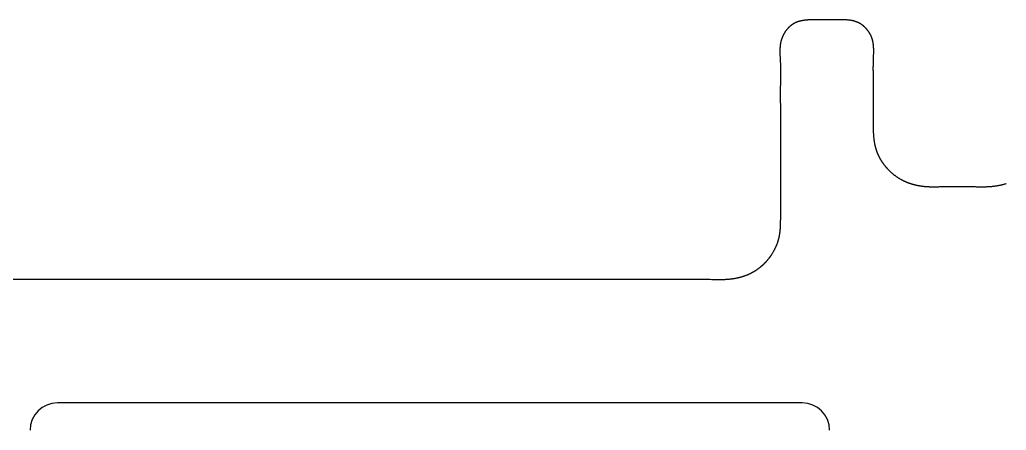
# Model space of a CAD drawing. Header units: millimetres. Extents: x -9 to 276, y -90 to 14.
# Drawn here: x 68.71 to 86.73, y 6.5 to 13.99 of the extents above; entities that cross this region are included whole.
import ezdxf

# ---------------------------------------------------------------- set-up
doc = ezdxf.new("R2010")
doc.units = ezdxf.units.MM
doc.layers.add('BLACK', color=7, linetype='CONTINUOUS')

msp = doc.modelspace()

# ---------------------------------------------------------------- linework, layer by layer
at = {"layer": 'BLACK', "linetype": 'Continuous'}
for p, q in [((82.775514, 13.873016), (82.771001, 13.868984)), ((82.780055, 13.876965), (82.775514, 13.873016)), ((82.784622, 13.880832), (82.780055, 13.876965)), ((82.789214, 13.884617), (82.784622, 13.880832)), ((82.793831, 13.888318), (82.789214, 13.884617)), ((82.798471, 13.891937), (82.793831, 13.888318)), ((82.803133, 13.895472), (82.798471, 13.891937)), ((82.807816, 13.898923), (82.803133, 13.895472)), ((82.81252, 13.90229), (82.807816, 13.898923)), ((82.817242, 13.905574), (82.81252, 13.90229)), ((82.821983, 13.908773), (82.817242, 13.905574)), ((82.826741, 13.911888), (82.821983, 13.908773)), ((82.831516, 13.91492), (82.826741, 13.911888)), ((82.836307, 13.917867), (82.831516, 13.91492)), ((82.841112, 13.92073), (82.836307, 13.917867)), ((82.845932, 13.923509), (82.841112, 13.92073)), ((82.849854, 13.925703), (82.845932, 13.923509)), ((82.852321, 13.927053), (82.849854, 13.925703)), ((82.854796, 13.928384), (82.852321, 13.927053)), ((82.857298, 13.929707), (82.854796, 13.928384)), ((82.859808, 13.931012), (82.857298, 13.929707)), ((82.862345, 13.932308), (82.859808, 13.931012)), ((82.864892, 13.933585), (82.862345, 13.932308)), ((82.867466, 13.934855), (82.864892, 13.933585)), ((82.870048, 13.936105), (82.867466, 13.934855)), ((82.87266, 13.937348), (82.870048, 13.936105)), ((82.875281, 13.938572), (82.87266, 13.937348)), ((82.877931, 13.939788), (82.875281, 13.938572)), ((82.88059, 13.940986), (82.877931, 13.939788)), ((82.88328, 13.942175), (82.88059, 13.940986)), ((82.885978, 13.943346), (82.88328, 13.942175)), ((82.888709, 13.944509), (82.885978, 13.943346)), ((82.891448, 13.945654), (82.888709, 13.944509)), ((82.89422, 13.94679), (82.891448, 13.945654)), ((82.897, 13.947908), (82.89422, 13.94679)), ((82.899816, 13.949018), (82.897, 13.947908)), ((82.902639, 13.95011), (82.899816, 13.949018)), ((82.905498, 13.951194), (82.902639, 13.95011)), ((82.908366, 13.952259), (82.905498, 13.951194)), ((82.911271, 13.953317), (82.908366, 13.952259)), ((82.914184, 13.954356), (82.911271, 13.953317)), ((82.917135, 13.955387), (82.914184, 13.954356)), ((82.920095, 13.956399), (82.917135, 13.955387)), ((82.923094, 13.957404), (82.920095, 13.956399)), ((82.926102, 13.958391), (82.923094, 13.957404)), ((82.929152, 13.959369), (82.926102, 13.958391)), ((82.93221, 13.960329), (82.929152, 13.959369)), ((82.93531, 13.961281), (82.93221, 13.960329)), ((82.93842, 13.962214), (82.93531, 13.961281)), ((82.941574, 13.96314), (82.93842, 13.962214)), ((82.944736, 13.964047), (82.941574, 13.96314)), ((82.947945, 13.964946), (82.944736, 13.964047)), ((82.951162, 13.965827), (82.947945, 13.964946)), ((82.954429, 13.9667), (82.951162, 13.965827)), ((82.957703, 13.967553), (82.954429, 13.9667)), ((82.961029, 13.9684), (82.957703, 13.967553)), ((82.964362, 13.969227), (82.961029, 13.9684)), ((82.96775, 13.970047), (82.964362, 13.969227)), ((82.971145, 13.970847), (82.96775, 13.970047)), ((82.974596, 13.97164), (82.971145, 13.970847)), ((82.978056, 13.972414), (82.974596, 13.97164)), ((82.981574, 13.97318), (82.978056, 13.972414)), ((82.9851, 13.973927), (82.981574, 13.97318)), ((82.988689, 13.974666), (82.9851, 13.973927)), ((82.992285, 13.975387), (82.988689, 13.974666)), ((82.995946, 13.976099), (82.992285, 13.975387)), ((82.999615, 13.976792), (82.995946, 13.976099)), ((83.003354, 13.977477), (82.999615, 13.976792)), ((83.0071, 13.978143), (83.003354, 13.977477)), ((83.01092, 13.978802), (83.0071, 13.978143)), ((83.014747, 13.97944), (83.01092, 13.978802)), ((83.018652, 13.980071), (83.014747, 13.97944)), ((83.022564, 13.980683), (83.018652, 13.980071)), ((83.026559, 13.981287), (83.022564, 13.980683)), ((83.030562, 13.981871), (83.026559, 13.981287)), ((83.034654, 13.982447), (83.030562, 13.981871)), ((83.038753, 13.983004), (83.034654, 13.982447)), ((83.042947, 13.983553), (83.038753, 13.983004)), ((83.047148, 13.984082), (83.042947, 13.983553)), ((83.051453, 13.984603), (83.047148, 13.984082)), ((83.055765, 13.985104), (83.051453, 13.984603)), ((83.060188, 13.985598), (83.055765, 13.985104)), ((83.064618, 13.986072), (83.060188, 13.985598)), ((83.069171, 13.986538), (83.064618, 13.986072)), ((83.07373, 13.986983), (83.069171, 13.986538)), ((83.078423, 13.987422), (83.07373, 13.986983)), ((83.083123, 13.98784), (83.078423, 13.987422)), ((83.087972, 13.98825), (83.083123, 13.98784)), ((83.092827, 13.98864), (83.087972, 13.98825)), ((83.09785, 13.989022), (83.092827, 13.98864)), ((83.102878, 13.989384), (83.09785, 13.989022)), ((83.108097, 13.989739), (83.102878, 13.989384)), ((83.11332, 13.990073), (83.108097, 13.989739)), ((83.118764, 13.9904), (83.11332, 13.990073)), ((83.124211, 13.990707), (83.118764, 13.9904)), ((83.129918, 13.991006), (83.124211, 13.990707)), ((83.135628, 13.991285), (83.129918, 13.991006)), ((83.14165, 13.991557), (83.135628, 13.991285)), ((83.147675, 13.991808), (83.14165, 13.991557)), ((83.15409, 13.992054), (83.147675, 13.991808)), ((83.160507, 13.992278), (83.15409, 13.992054)), ((83.167438, 13.992498), (83.160507, 13.992278)), ((83.17437, 13.992696), (83.167438, 13.992498)), ((83.182036, 13.992892), (83.17437, 13.992696)), ((83.1897, 13.993065), (83.182036, 13.992892)), ((83.198594, 13.993242), (83.1897, 13.993065)), ((83.207482, 13.993395), (83.198594, 13.993242)), ((83.219829, 13.993575), (83.207482, 13.993395)), ((83.232152, 13.993725), (83.219829, 13.993575)), ((83.246525, 13.993874), (83.232152, 13.993725)), ((83.260862, 13.993996), (83.246525, 13.993874)), ((83.275165, 13.994094), (83.260862, 13.993996)), ((83.289437, 13.99417), (83.275165, 13.994094)), ((83.317897, 13.99426), (83.289437, 13.99417)), ((83.346264, 13.994281), (83.317897, 13.99426)), ((83.374559, 13.994246), (83.346264, 13.994281)), ((83.402805, 13.99417), (83.374559, 13.994246)), ((83.459229, 13.993947), (83.402805, 13.99417)), ((83.496345, 13.993794), (83.459229, 13.993947)), ((83.537167, 13.993663), (83.496345, 13.993794)), ((83.571389, 13.993613), (83.537167, 13.993663)), ((83.601929, 13.993635), (83.571389, 13.993613)), ((83.630047, 13.993725), (83.601929, 13.993635)), ((83.648152, 13.993819), (83.630047, 13.993725)), ((83.664215, 13.993903), (83.648152, 13.993819)), ((83.684318, 13.993973), (83.664215, 13.993903)), ((83.700967, 13.993973), (83.684318, 13.993973)), ((83.715684, 13.993907), (83.700967, 13.993973)), ((83.729111, 13.993777), (83.715684, 13.993907)), ((83.741588, 13.993585), (83.729111, 13.993777)), ((83.753324, 13.993332), (83.741588, 13.993585)), ((83.764456, 13.993018), (83.753324, 13.993332)), ((83.775081, 13.992643), (83.764456, 13.993018)), ((83.785272, 13.992208), (83.775081, 13.992643)), ((83.795084, 13.991714), (83.785272, 13.992208)), ((83.80456, 13.991161), (83.795084, 13.991714)), ((83.813734, 13.990548), (83.80456, 13.991161)), ((83.822636, 13.989877), (83.813734, 13.990548)), ((83.831289, 13.989148), (83.822636, 13.989877)), ((83.839713, 13.988361), (83.831289, 13.989148)), ((83.847926, 13.987516), (83.839713, 13.988361)), ((83.855942, 13.986613), (83.847926, 13.987516)), ((83.863774, 13.985653), (83.855942, 13.986613)), ((83.871433, 13.984636), (83.863774, 13.985653)), ((83.878931, 13.983562), (83.871433, 13.984636)), ((83.886275, 13.982431), (83.878931, 13.983562)), ((83.893474, 13.981244), (83.886275, 13.982431)), ((83.900536, 13.98), (83.893474, 13.981244)), ((83.907466, 13.9787), (83.900536, 13.98)), ((83.914271, 13.977344), (83.907466, 13.9787)), ((83.920956, 13.975932), (83.914271, 13.977344)), ((83.927527, 13.974464), (83.920956, 13.975932)), ((83.933988, 13.972941), (83.927527, 13.974464)), ((83.940343, 13.971361), (83.933988, 13.972941)), ((83.946597, 13.969726), (83.940343, 13.971361)), ((83.952754, 13.968035), (83.946597, 13.969726)), ((83.958816, 13.966289), (83.952754, 13.968035)), ((83.964787, 13.964487), (83.958816, 13.966289)), ((83.97067, 13.962629), (83.964787, 13.964487)), ((83.976469, 13.960715), (83.97067, 13.962629)), ((83.982185, 13.958745), (83.976469, 13.960715)), ((83.987822, 13.95672), (83.982185, 13.958745)), ((83.993381, 13.954638), (83.987822, 13.95672)), ((83.998866, 13.9525), (83.993381, 13.954638)), ((84.004278, 13.950305), (83.998866, 13.9525)), ((84.00962, 13.948054), (84.004278, 13.950305)), ((84.014893, 13.945745), (84.00962, 13.948054)), ((84.020099, 13.94338), (84.014893, 13.945745)), ((84.022256, 13.942374), (84.020099, 13.94338)), ((84.024857, 13.941141), (84.022256, 13.942374)), ((84.027451, 13.939889), (84.024857, 13.941141)), ((84.030047, 13.938614), (84.027451, 13.939889)), ((84.032636, 13.937319), (84.030047, 13.938614)), ((84.035227, 13.936002), (84.032636, 13.937319)), ((84.03781, 13.934665), (84.035227, 13.936002)), ((84.040395, 13.933305), (84.03781, 13.934665)), ((84.042972, 13.931927), (84.040395, 13.933305)), ((84.045551, 13.930524), (84.042972, 13.931927)), ((84.048122, 13.929104), (84.045551, 13.930524)), ((84.050694, 13.92766), (84.048122, 13.929104)), ((84.053257, 13.926197), (84.050694, 13.92766)), ((84.055822, 13.924711), (84.053257, 13.926197)), ((84.058377, 13.923206), (84.055822, 13.924711)), ((84.060933, 13.921678), (84.058377, 13.923206)), ((84.063481, 13.920132), (84.060933, 13.921678)), ((84.066028, 13.918563), (84.063481, 13.920132)), ((84.068566, 13.916975), (84.066028, 13.918563)), ((84.071104, 13.915364), (84.068566, 13.916975)), ((84.073632, 13.913735), (84.071104, 13.915364)), ((84.076159, 13.912083), (84.073632, 13.913735)), ((84.078677, 13.910413), (84.076159, 13.912083)), ((84.081194, 13.90872), (84.078677, 13.910413)), ((84.083701, 13.907009), (84.081194, 13.90872)), ((84.086206, 13.905275), (84.083701, 13.907009)), ((84.088701, 13.903524), (84.086206, 13.905275)), ((84.091193, 13.901749), (84.088701, 13.903524)), ((84.093675, 13.899958), (84.091193, 13.901749)), ((84.096155, 13.898144), (84.093675, 13.899958)), ((84.098624, 13.896312), (84.096155, 13.898144)), ((84.10109, 13.894458), (84.098624, 13.896312)), ((84.103544, 13.892587), (84.10109, 13.894458)), ((84.105996, 13.890693), (84.103544, 13.892587)), ((84.108436, 13.888783), (84.105996, 13.890693)), ((84.110871, 13.886851), (84.108436, 13.888783)), ((84.113296, 13.884902), (84.110871, 13.886851)), ((84.115715, 13.882931), (84.113296, 13.884902)), ((84.118123, 13.880944), (84.115715, 13.882931)), ((84.120526, 13.878935), (84.118123, 13.880944)), ((84.122917, 13.876909), (84.120526, 13.878935)), ((84.125302, 13.874863), (84.122917, 13.876909)), ((84.127674, 13.8728), (84.125302, 13.874863)), ((84.130041, 13.870717), (84.127674, 13.8728)), ((84.132395, 13.868618), (84.130041, 13.870717)), ((82.643653, 13.690216), (82.642301, 13.68714)), ((82.645025, 13.693285), (82.643653, 13.690216)), ((82.646415, 13.696346), (82.645025, 13.693285)), ((82.64925, 13.702445), (82.646415, 13.696346)), ((82.652158, 13.708509), (82.64925, 13.702445)), ((82.655137, 13.714537), (82.652158, 13.708509)), ((82.658185, 13.720527), (82.655137, 13.714537)), ((82.661303, 13.726476), (82.658185, 13.720527)), ((82.664489, 13.732381), (82.661303, 13.726476)), ((82.66774, 13.738242), (82.664489, 13.732381)), ((82.671057, 13.744055), (82.66774, 13.738242)), ((82.674438, 13.749819), (82.671057, 13.744055)), ((82.677881, 13.755532), (82.674438, 13.749819)), ((82.681385, 13.761191), (82.677881, 13.755532)), ((82.684949, 13.766795), (82.681385, 13.761191)), ((82.688571, 13.772342), (82.684949, 13.766795)), ((82.692249, 13.777829), (82.688571, 13.772342)), ((82.695983, 13.783257), (82.692249, 13.777829)), ((82.699771, 13.788622), (82.695983, 13.783257)), ((82.703611, 13.793923), (82.699771, 13.788622)), ((82.707502, 13.799158), (82.703611, 13.793923)), ((82.711443, 13.804327), (82.707502, 13.799158)), ((82.715431, 13.809427), (82.711443, 13.804327)), ((82.719466, 13.814457), (82.715431, 13.809427)), ((82.723546, 13.819417), (82.719466, 13.814457)), ((82.72767, 13.824304), (82.723546, 13.819417)), ((82.731836, 13.829118), (82.72767, 13.824304)), ((82.736043, 13.833857), (82.731836, 13.829118)), ((82.740289, 13.838521), (82.736043, 13.833857)), ((82.744574, 13.843109), (82.740289, 13.838521)), ((82.748894, 13.847619), (82.744574, 13.843109)), ((82.75325, 13.852051), (82.748894, 13.847619)), ((82.75764, 13.856405), (82.75325, 13.852051)), ((82.762063, 13.860678), (82.75764, 13.856405)), ((82.766517, 13.864872), (82.762063, 13.860678)), ((82.771001, 13.868984), (82.766517, 13.864872)), ((84.134742, 13.866498), (84.132395, 13.868618)), ((84.137076, 13.864362), (84.134742, 13.866498)), ((84.139403, 13.862206), (84.137076, 13.864362)), ((84.141717, 13.860035), (84.139403, 13.862206)), ((84.144023, 13.857843), (84.141717, 13.860035)), ((84.146316, 13.855637), (84.144023, 13.857843)), ((84.1486, 13.853411), (84.146316, 13.855637)), ((84.150871, 13.85117), (84.1486, 13.853411)), ((84.153132, 13.84891), (84.150871, 13.85117)), ((84.15538, 13.846635), (84.153132, 13.84891)), ((84.157618, 13.844342), (84.15538, 13.846635)), ((84.159843, 13.842034), (84.157618, 13.844342)), ((84.162056, 13.839708), (84.159843, 13.842034)), ((84.164256, 13.837368), (84.162056, 13.839708)), ((84.166445, 13.83501), (84.164256, 13.837368)), ((84.16862, 13.832638), (84.166445, 13.83501)), ((84.170783, 13.83025), (84.16862, 13.832638)), ((84.172931, 13.827847), (84.170783, 13.83025)), ((84.175068, 13.825428), (84.172931, 13.827847)), ((84.177189, 13.822995), (84.175068, 13.825428)), ((84.179298, 13.820546), (84.177189, 13.822995)), ((84.181392, 13.818084), (84.179298, 13.820546)), ((84.183473, 13.815607), (84.181392, 13.818084)), ((84.185539, 13.813116), (84.183473, 13.815607)), ((84.187591, 13.810611), (84.185539, 13.813116)), ((84.189627, 13.808093), (84.187591, 13.810611)), ((84.191649, 13.805561), (84.189627, 13.808093)), ((84.193656, 13.803016), (84.191649, 13.805561)), ((84.195648, 13.800458), (84.193656, 13.803016)), ((84.197624, 13.797887), (84.195648, 13.800458)), ((84.199585, 13.795304), (84.197624, 13.797887)), ((84.201529, 13.792708), (84.199585, 13.795304)), ((84.203458, 13.790101), (84.201529, 13.792708)), ((84.205371, 13.787481), (84.203458, 13.790101)), ((84.209147, 13.782208), (84.205371, 13.787481)), ((84.212857, 13.77689), (84.209147, 13.782208)), ((84.216499, 13.77153), (84.212857, 13.77689)), ((84.220071, 13.766129), (84.216499, 13.77153)), ((84.223574, 13.76069), (84.220071, 13.766129)), ((84.227005, 13.755214), (84.223574, 13.76069)), ((84.230363, 13.749703), (84.227005, 13.755214)), ((84.233648, 13.74416), (84.230363, 13.749703)), ((84.236858, 13.738586), (84.233648, 13.74416)), ((84.239993, 13.732984), (84.236858, 13.738586)), ((84.243051, 13.727354), (84.239993, 13.732984)), ((84.246032, 13.721701), (84.243051, 13.727354)), ((84.248934, 13.716024), (84.246032, 13.721701)), ((84.251758, 13.710327), (84.248934, 13.716024)), ((84.254502, 13.704611), (84.251758, 13.710327)), ((84.257165, 13.698878), (84.254502, 13.704611)), ((84.259748, 13.69313), (84.257165, 13.698878)), ((84.262249, 13.687369), (84.259748, 13.69313)), ((82.597614, 13.512643), (82.596863, 13.504967)), ((82.598429, 13.520184), (82.597614, 13.512643)), ((82.59931, 13.527601), (82.598429, 13.520184)), ((82.600256, 13.534899), (82.59931, 13.527601)), ((82.601266, 13.542086), (82.600256, 13.534899)), ((82.60234, 13.549166), (82.601266, 13.542086)), ((82.603478, 13.556145), (82.60234, 13.549166)), ((82.60468, 13.563029), (82.603478, 13.556145)), ((82.605947, 13.569822), (82.60468, 13.563029)), ((82.607277, 13.576528), (82.605947, 13.569822)), ((82.608671, 13.58315), (82.607277, 13.576528)), ((82.610128, 13.589694), (82.608671, 13.58315)), ((82.61165, 13.596161), (82.610128, 13.589694)), ((82.613235, 13.602556), (82.61165, 13.596161)), ((82.614885, 13.608881), (82.613235, 13.602556)), ((82.616572, 13.615046), (82.614885, 13.608881)), ((82.617469, 13.61821), (82.616572, 13.615046)), ((82.618386, 13.621371), (82.617469, 13.61821)), ((82.619324, 13.624534), (82.618386, 13.621371)), ((82.620282, 13.627693), (82.619324, 13.624534)), ((82.621261, 13.630853), (82.620282, 13.627693)), ((82.62226, 13.634009), (82.621261, 13.630853)), ((82.62328, 13.637166), (82.62226, 13.634009)), ((82.624319, 13.640318), (82.62328, 13.637166)), ((82.62538, 13.643469), (82.624319, 13.640318)), ((82.62646, 13.646616), (82.62538, 13.643469)), ((82.627561, 13.649761), (82.62646, 13.646616)), ((82.628681, 13.652902), (82.627561, 13.649761)), ((82.629822, 13.65604), (82.628681, 13.652902)), ((82.630982, 13.659172), (82.629822, 13.65604)), ((82.632162, 13.662302), (82.630982, 13.659172)), ((82.633361, 13.665425), (82.632162, 13.662302)), ((82.634581, 13.668545), (82.633361, 13.665425)), ((82.635819, 13.671659), (82.634581, 13.668545)), ((82.637077, 13.674767), (82.635819, 13.671659)), ((82.638355, 13.67787), (82.637077, 13.674767)), ((82.639651, 13.680966), (82.638355, 13.67787)), ((82.640966, 13.684056), (82.639651, 13.680966)), ((82.642301, 13.68714), (82.640966, 13.684056)), ((84.264668, 13.681596), (84.262249, 13.687369)), ((84.267005, 13.675814), (84.264668, 13.681596)), ((84.269259, 13.670025), (84.267005, 13.675814)), ((84.27143, 13.66423), (84.269259, 13.670025)), ((84.273517, 13.65843), (84.27143, 13.66423)), ((84.275521, 13.652628), (84.273517, 13.65843)), ((84.277225, 13.647491), (84.275521, 13.652628)), ((84.278869, 13.642339), (84.277225, 13.647491)), ((84.280454, 13.637174), (84.278869, 13.642339)), ((84.281981, 13.631995), (84.280454, 13.637174)), ((84.28345, 13.626803), (84.281981, 13.631995)), ((84.284864, 13.621598), (84.28345, 13.626803)), ((84.286222, 13.616381), (84.284864, 13.621598)), ((84.287526, 13.61115), (84.286222, 13.616381)), ((84.288776, 13.605907), (84.287526, 13.61115)), ((84.289974, 13.600653), (84.288776, 13.605907)), ((84.29112, 13.595386), (84.289974, 13.600653)), ((84.292216, 13.590107), (84.29112, 13.595386)), ((84.293263, 13.584818), (84.292216, 13.590107)), ((84.29426, 13.579517), (84.293263, 13.584818)), ((84.29521, 13.574205), (84.29426, 13.579517)), ((84.296114, 13.568882), (84.29521, 13.574205)), ((84.296971, 13.563549), (84.296114, 13.568882)), ((84.297784, 13.558205), (84.296971, 13.563549)), ((84.298553, 13.552852), (84.297784, 13.558205)), ((84.299279, 13.547489), (84.298553, 13.552852)), ((84.299964, 13.542116), (84.299279, 13.547489)), ((84.300607, 13.536734), (84.299964, 13.542116)), ((84.30121, 13.531343), (84.300607, 13.536734)), ((84.301774, 13.525942), (84.30121, 13.531343)), ((84.3023, 13.520534), (84.301774, 13.525942)), ((84.302789, 13.515117), (84.3023, 13.520534)), ((84.303241, 13.509691), (84.302789, 13.515117)), ((84.303659, 13.504258), (84.303241, 13.509691)), ((82.593152, 13.428008), (82.593095, 13.418259)), ((82.593095, 13.418259), (82.593114, 13.408165)), ((82.593114, 13.408165), (82.593213, 13.397677)), ((82.593284, 13.437452), (82.593152, 13.428008)), ((82.593213, 13.397677), (82.593394, 13.386732)), ((82.593488, 13.446624), (82.593284, 13.437452)), ((82.593394, 13.386732), (82.593662, 13.375244)), ((82.593764, 13.455548), (82.593488, 13.446624)), ((82.593662, 13.375244), (82.594024, 13.363097)), ((82.594111, 13.464249), (82.593764, 13.455548)), ((82.594024, 13.363097), (82.594487, 13.350121)), ((82.594526, 13.472744), (82.594111, 13.464249)), ((82.594487, 13.350121), (82.595066, 13.336052)), ((82.59501, 13.48105), (82.594526, 13.472744)), ((82.595561, 13.489182), (82.59501, 13.48105)), ((82.595066, 13.336052), (82.595785, 13.320429)), ((82.596179, 13.49715), (82.595561, 13.489182)), ((82.596863, 13.504967), (82.596179, 13.49715)), ((84.304042, 13.498817), (84.303659, 13.504258)), ((84.304391, 13.493369), (84.304042, 13.498817)), ((84.304103, 13.327605), (84.304513, 13.338732)), ((84.304709, 13.487914), (84.304391, 13.493369)), ((84.304513, 13.338732), (84.3049, 13.349856)), ((84.304994, 13.482451), (84.304709, 13.487914)), ((84.3049, 13.349856), (84.305257, 13.360976)), ((84.30525, 13.476982), (84.304994, 13.482451)), ((84.305476, 13.471506), (84.30525, 13.476982)), ((84.305257, 13.360976), (84.305576, 13.372089)), ((84.305673, 13.466024), (84.305476, 13.471506)), ((84.305576, 13.372089), (84.305849, 13.383194)), ((84.305842, 13.460535), (84.305673, 13.466024)), ((84.305985, 13.455041), (84.305842, 13.460535)), ((84.305849, 13.383194), (84.306069, 13.394289)), ((84.306102, 13.449542), (84.305985, 13.455041)), ((84.306069, 13.394289), (84.306228, 13.405371)), ((84.306195, 13.444037), (84.306102, 13.449542)), ((84.306263, 13.438527), (84.306195, 13.444037)), ((84.306228, 13.405371), (84.306319, 13.416439)), ((84.306309, 13.433012), (84.306263, 13.438527)), ((84.306333, 13.427492), (84.306309, 13.433012)), ((84.306319, 13.416439), (84.306336, 13.421968)), ((84.306336, 13.421968), (84.306333, 13.427492)), ((82.595785, 13.320429), (82.596692, 13.302306)), ((82.596692, 13.302306), (82.598146, 13.274867)), ((82.598146, 13.274867), (82.599032, 13.258286)), ((82.599032, 13.258286), (82.599893, 13.24171)), ((82.599893, 13.24171), (82.600706, 13.225141)), ((82.600706, 13.225141), (82.601086, 13.216861)), ((82.601086, 13.216861), (82.601444, 13.208584)), ((82.601444, 13.208584), (82.602032, 13.193602)), ((82.602032, 13.193602), (82.602555, 13.178275)), ((82.602555, 13.178275), (82.603012, 13.162566)), ((82.603012, 13.162566), (82.603402, 13.146431)), ((84.299272, 13.135006), (84.299416, 13.155172)), ((84.299416, 13.155172), (84.299516, 13.165264)), ((84.299516, 13.165264), (84.299637, 13.175362)), ((84.299637, 13.175362), (84.29978, 13.185467)), ((84.29978, 13.185467), (84.299944, 13.19558)), ((84.299944, 13.19558), (84.300131, 13.205699)), ((84.300131, 13.205699), (84.300342, 13.215827)), ((84.300342, 13.215827), (84.300578, 13.225962)), ((84.300578, 13.225962), (84.30084, 13.236106)), ((84.30084, 13.236106), (84.301128, 13.246258)), ((84.301128, 13.246258), (84.301443, 13.256419)), ((84.301443, 13.256419), (84.302036, 13.273624)), ((84.302036, 13.273624), (84.302843, 13.295035)), ((84.302843, 13.295035), (84.303244, 13.305349)), ((84.303244, 13.305349), (84.304103, 13.327605)), ((82.603402, 13.146431), (82.603726, 13.129814)), ((82.603986, 12.990738), (82.603692, 12.964331)), ((82.603726, 13.129814), (82.603981, 13.112649)), ((82.603981, 13.112649), (82.604167, 13.094852)), ((82.604183, 13.014481), (82.603986, 12.990738)), ((82.604167, 13.094852), (82.604283, 13.076313)), ((82.604294, 13.036376), (82.604183, 13.014481)), ((82.604283, 13.076313), (82.604326, 13.056889)), ((82.604326, 13.056889), (82.604294, 13.036376)), ((84.29919, 13.094739), (84.299199, 13.114862)), ((84.299237, 13.074632), (84.29919, 13.094739)), ((84.299199, 13.114862), (84.299272, 13.135006)), ((84.299334, 13.054541), (84.299237, 13.074632)), ((84.299473, 13.034462), (84.299334, 13.054541)), ((84.299647, 13.014393), (84.299473, 13.034462)), ((84.29985, 12.994332), (84.299647, 13.014393)), ((84.300074, 12.974276), (84.29985, 12.994332)), ((84.300558, 12.934171), (84.300074, 12.974276)), ((82.601444, 12.806717), (82.601158, 12.778089)), ((82.601704, 12.827882), (82.601444, 12.806717)), ((82.601997, 12.849042), (82.601704, 12.827882)), ((82.602637, 12.891354), (82.601997, 12.849042)), ((82.603275, 12.933533), (82.602637, 12.891354)), ((82.603692, 12.964331), (82.603275, 12.933533)), ((84.301078, 12.890858), (84.300558, 12.934171)), ((84.301443, 12.856579), (84.301078, 12.890858)), ((84.301443, 12.456739), (84.301443, 12.856579)), ((82.600691, 12.682435), (82.60067, 12.645686)), ((82.60067, 12.645686), (82.600723, 12.604854)), ((82.600781, 12.716326), (82.600691, 12.682435)), ((82.600937, 12.748061), (82.600781, 12.716326)), ((82.601158, 12.778089), (82.600937, 12.748061)), ((82.600723, 12.604854), (82.600856, 12.55739)), ((82.600856, 12.55739), (82.601127, 12.488218)), ((82.601127, 12.488218), (82.601297, 12.446532)), ((82.601297, 12.446532), (82.601445, 12.40485)), ((84.301244, 12.42306), (84.301443, 12.456739)), ((82.601445, 12.40485), (82.601581, 12.348749)), ((82.601581, 12.348749), (82.601654, 12.287374)), ((82.601654, 12.287374), (82.601661, 12.218063)), ((84.300458, 12.243909), (84.300544, 12.283029)), ((84.300544, 12.283029), (84.300716, 12.327229)), ((84.300716, 12.327229), (84.300995, 12.380629)), ((84.300995, 12.380629), (84.301244, 12.42306)), ((82.601599, 12.13454), (82.601518, 12.065)), ((82.601661, 12.218063), (82.601599, 12.13454)), ((84.300448, 12.20814), (84.300458, 12.243909)), ((84.300511, 12.1748), (84.300448, 12.20814)), ((84.300643, 12.143329), (84.300511, 12.1748)), ((84.300843, 12.113352), (84.300643, 12.143329)), ((84.30111, 12.084607), (84.300843, 12.113352)), ((84.301443, 12.056899), (84.30111, 12.084607)), ((82.601445, 12.002984), (82.60134, 11.871889)), ((82.601518, 12.065), (82.601445, 12.002984)), ((84.301747, 12.036205), (84.301443, 12.056899)), ((84.302098, 12.016508), (84.301747, 12.036205)), ((84.302484, 11.998665), (84.302098, 12.016508)), ((84.302913, 11.982145), (84.302484, 11.998665)), ((84.303388, 11.966637), (84.302913, 11.982145)), ((84.303912, 11.951941), (84.303388, 11.966637)), ((84.304487, 11.937916), (84.303912, 11.951941)), ((84.305113, 11.92446), (84.304487, 11.937916)), ((84.305793, 11.911497), (84.305113, 11.92446)), ((84.306525, 11.898966), (84.305793, 11.911497)), ((84.307312, 11.88682), (84.306525, 11.898966)), ((82.60134, 11.871889), (82.601298, 11.72476)), ((82.601298, 11.72476), (82.601319, 11.550047)), ((84.308154, 11.875019), (84.307312, 11.88682)), ((84.30905, 11.86353), (84.308154, 11.875019)), ((84.310001, 11.852328), (84.30905, 11.86353)), ((84.311008, 11.841389), (84.310001, 11.852328)), ((84.312069, 11.830692), (84.311008, 11.841389)), ((84.313187, 11.820221), (84.312069, 11.830692)), ((84.31436, 11.809961), (84.313187, 11.820221)), ((84.315589, 11.799898), (84.31436, 11.809961)), ((84.316874, 11.790021), (84.315589, 11.799898)), ((84.318215, 11.780318), (84.316874, 11.790021)), ((84.319611, 11.770781), (84.318215, 11.780318)), ((84.321064, 11.761401), (84.319611, 11.770781)), ((84.322573, 11.752169), (84.321064, 11.761401)), ((84.324139, 11.74308), (84.322573, 11.752169)), ((84.32576, 11.734126), (84.324139, 11.74308)), ((84.327438, 11.725302), (84.32576, 11.734126)), ((84.329172, 11.716602), (84.327438, 11.725302)), ((84.330962, 11.708021), (84.329172, 11.716602)), ((82.601319, 11.550047), (82.601385, 11.365752)), ((84.332809, 11.699554), (84.330962, 11.708021)), ((84.334713, 11.691196), (84.332809, 11.699554)), ((84.336673, 11.682945), (84.334713, 11.691196)), ((84.33869, 11.674795), (84.336673, 11.682945)), ((84.340764, 11.666744), (84.33869, 11.674795)), ((84.342895, 11.658788), (84.340764, 11.666744)), ((84.344865, 11.651694), (84.342895, 11.658788)), ((84.345999, 11.647715), (84.344865, 11.651694)), ((84.347152, 11.643741), (84.345999, 11.647715)), ((84.348327, 11.639763), (84.347152, 11.643741)), ((84.349522, 11.635791), (84.348327, 11.639763)), ((84.350738, 11.631815), (84.349522, 11.635791)), ((84.351974, 11.627844), (84.350738, 11.631815)), ((84.353232, 11.62387), (84.351974, 11.627844)), ((84.35451, 11.619901), (84.353232, 11.62387)), ((84.355809, 11.615929), (84.35451, 11.619901)), ((84.357128, 11.611963), (84.355809, 11.615929)), ((84.358468, 11.607995), (84.357128, 11.611963)), ((84.359828, 11.604031), (84.358468, 11.607995)), ((84.36121, 11.600066), (84.359828, 11.604031)), ((84.362611, 11.596106), (84.36121, 11.600066)), ((84.364035, 11.592144), (84.362611, 11.596106)), ((84.365477, 11.588188), (84.364035, 11.592144)), ((84.366941, 11.58423), (84.365477, 11.588188)), ((84.368425, 11.580278), (84.366941, 11.58423)), ((84.369931, 11.576324), (84.368425, 11.580278)), ((84.371455, 11.572377), (84.369931, 11.576324)), ((84.373002, 11.568429), (84.371455, 11.572377)), ((84.374568, 11.564486), (84.373002, 11.568429)), ((84.376155, 11.560543), (84.374568, 11.564486)), ((84.377762, 11.556606), (84.376155, 11.560543)), ((84.379391, 11.552669), (84.377762, 11.556606)), ((84.381038, 11.548738), (84.379391, 11.552669)), ((84.382708, 11.544807), (84.381038, 11.548738)), ((84.384396, 11.540882), (84.382708, 11.544807)), ((84.386107, 11.536957), (84.384396, 11.540882)), ((84.387836, 11.53304), (84.386107, 11.536957)), ((84.389587, 11.529122), (84.387836, 11.53304)), ((84.391357, 11.525212), (84.389587, 11.529122)), ((82.601385, 11.365752), (82.601446, 11.19925)), ((84.393148, 11.521302), (84.391357, 11.525212)), ((84.394958, 11.5174), (84.393148, 11.521302)), ((84.39679, 11.513498), (84.394958, 11.5174)), ((84.398641, 11.509604), (84.39679, 11.513498)), ((84.400513, 11.505711), (84.398641, 11.509604)), ((84.402404, 11.501825), (84.400513, 11.505711)), ((84.404317, 11.497941), (84.402404, 11.501825)), ((84.406247, 11.494065), (84.404317, 11.497941)), ((84.4082, 11.49019), (84.406247, 11.494065)), ((84.410171, 11.486324), (84.4082, 11.49019)), ((84.412163, 11.48246), (84.410171, 11.486324)), ((84.414174, 11.478603), (84.412163, 11.48246)), ((84.416206, 11.47475), (84.414174, 11.478603)), ((84.418256, 11.470904), (84.416206, 11.47475)), ((84.420327, 11.467062), (84.418256, 11.470904)), ((84.422417, 11.463228), (84.420327, 11.467062)), ((84.424528, 11.459396), (84.422417, 11.463228)), ((84.426656, 11.455574), (84.424528, 11.459396)), ((84.428806, 11.451755), (84.426656, 11.455574)), ((84.430974, 11.447945), (84.428806, 11.451755)), ((84.433163, 11.444139), (84.430974, 11.447945)), ((84.43537, 11.440342), (84.433163, 11.444139)), ((84.437597, 11.436549), (84.43537, 11.440342)), ((84.439842, 11.432766), (84.437597, 11.436549)), ((84.442108, 11.428986), (84.439842, 11.432766)), ((84.444391, 11.425217), (84.442108, 11.428986)), ((84.446695, 11.421452), (84.444391, 11.425217)), ((84.449017, 11.417697), (84.446695, 11.421452)), ((84.451359, 11.413946), (84.449017, 11.417697)), ((84.453718, 11.410206), (84.451359, 11.413946)), ((84.456098, 11.406472), (84.453718, 11.410206)), ((84.458495, 11.402747), (84.456098, 11.406472)), ((84.460912, 11.399028), (84.458495, 11.402747)), ((84.463346, 11.39532), (84.460912, 11.399028)), ((84.4658, 11.391617), (84.463346, 11.39532)), ((84.468271, 11.387925), (84.4658, 11.391617)), ((84.470762, 11.38424), (84.468271, 11.387925)), ((84.47327, 11.380566), (84.470762, 11.38424)), ((84.475798, 11.376898), (84.47327, 11.380566)), ((84.478342, 11.373241), (84.475798, 11.376898)), ((84.480905, 11.369592), (84.478342, 11.373241)), ((84.483486, 11.365953), (84.480905, 11.369592)), ((84.486085, 11.362322), (84.483486, 11.365953)), ((84.488701, 11.358702), (84.486085, 11.362322)), ((84.491336, 11.355091), (84.488701, 11.358702)), ((84.493987, 11.351491), (84.491336, 11.355091)), ((84.496658, 11.347899), (84.493987, 11.351491)), ((84.499344, 11.344318), (84.496658, 11.347899)), ((82.601446, 11.19925), (82.601487, 10.941906)), ((84.502049, 11.340747), (84.499344, 11.344318)), ((84.50477, 11.337187), (84.502049, 11.340747)), ((84.507509, 11.333637), (84.50477, 11.337187)), ((84.510265, 11.330098), (84.507509, 11.333637)), ((84.513038, 11.326569), (84.510265, 11.330098)), ((84.515827, 11.323052), (84.513038, 11.326569)), ((84.518634, 11.319545), (84.515827, 11.323052)), ((84.521457, 11.31605), (84.518634, 11.319545)), ((84.524297, 11.312565), (84.521457, 11.31605)), ((84.527153, 11.309093), (84.524297, 11.312565)), ((84.530026, 11.305631), (84.527153, 11.309093)), ((84.532915, 11.302182), (84.530026, 11.305631)), ((84.53582, 11.298744), (84.532915, 11.302182)), ((84.538741, 11.295319), (84.53582, 11.298744)), ((84.541679, 11.291905), (84.538741, 11.295319)), ((84.544631, 11.288505), (84.541679, 11.291905)), ((84.5476, 11.285116), (84.544631, 11.288505)), ((84.550585, 11.281739), (84.5476, 11.285116)), ((84.553585, 11.278376), (84.550585, 11.281739)), ((84.5566, 11.275025), (84.553585, 11.278376)), ((84.559631, 11.271687), (84.5566, 11.275025)), ((84.562676, 11.268362), (84.559631, 11.271687)), ((84.565737, 11.26505), (84.562676, 11.268362)), ((84.568813, 11.261752), (84.565737, 11.26505)), ((84.571904, 11.258467), (84.568813, 11.261752)), ((84.575009, 11.255195), (84.571904, 11.258467)), ((84.578129, 11.251937), (84.575009, 11.255195)), ((84.581264, 11.248693), (84.578129, 11.251937)), ((84.587576, 11.242247), (84.581264, 11.248693)), ((84.593944, 11.235858), (84.587576, 11.242247)), ((84.600368, 11.229526), (84.593944, 11.235858)), ((84.606847, 11.223252), (84.600368, 11.229526)), ((84.613379, 11.217039), (84.606847, 11.223252)), ((84.619963, 11.210885), (84.613379, 11.217039)), ((84.626599, 11.204793), (84.619963, 11.210885)), ((84.633285, 11.198764), (84.626599, 11.204793)), ((84.64002, 11.192797), (84.633285, 11.198764)), ((84.646804, 11.186895), (84.64002, 11.192797)), ((84.653635, 11.181057), (84.646804, 11.186895)), ((84.660513, 11.175285), (84.653635, 11.181057)), ((84.667435, 11.169579), (84.660513, 11.175285)), ((84.674401, 11.163941), (84.667435, 11.169579)), ((84.681411, 11.15837), (84.674401, 11.163941)), ((84.688462, 11.152869), (84.681411, 11.15837)), ((84.695554, 11.147437), (84.688462, 11.152869)), ((84.702686, 11.142075), (84.695554, 11.147437)), ((84.709857, 11.136783), (84.702686, 11.142075)), ((84.717065, 11.131564), (84.709857, 11.136783)), ((84.724309, 11.126416), (84.717065, 11.131564)), ((84.73159, 11.121342), (84.724309, 11.126416)), ((84.738904, 11.11634), (84.73159, 11.121342)), ((84.746252, 11.111413), (84.738904, 11.11634)), ((84.753632, 11.10656), (84.746252, 11.111413)), ((84.761043, 11.101782), (84.753632, 11.10656)), ((84.768484, 11.09708), (84.761043, 11.101782)), ((84.775955, 11.092453), (84.768484, 11.09708)), ((84.783453, 11.087904), (84.775955, 11.092453)), ((84.790978, 11.083431), (84.783453, 11.087904)), ((84.79853, 11.079035), (84.790978, 11.083431)), ((84.806106, 11.074718), (84.79853, 11.079035)), ((84.813707, 11.070478), (84.806106, 11.074718)), ((84.82133, 11.066317), (84.813707, 11.070478)), ((84.828975, 11.062235), (84.82133, 11.066317)), ((84.836642, 11.058232), (84.828975, 11.062235)), ((84.844328, 11.054309), (84.836642, 11.058232)), ((84.851165, 11.050894), (84.844328, 11.054309)), ((84.855061, 11.04898), (84.851165, 11.050894)), ((84.858964, 11.047083), (84.855061, 11.04898)), ((84.86289, 11.045199), (84.858964, 11.047083)), ((84.866823, 11.043333), (84.86289, 11.045199)), ((84.870779, 11.041479), (84.866823, 11.043333)), ((84.874742, 11.039643), (84.870779, 11.041479)), ((84.878728, 11.037819), (84.874742, 11.039643)), ((84.882721, 11.036014), (84.878728, 11.037819)), ((84.886737, 11.03422), (84.882721, 11.036014)), ((84.89076, 11.032445), (84.886737, 11.03422)), ((84.894806, 11.030682), (84.89076, 11.032445)), ((84.89886, 11.028938), (84.894806, 11.030682)), ((84.902936, 11.027206), (84.89886, 11.028938)), ((84.90702, 11.025493), (84.902936, 11.027206)), ((84.911126, 11.023792), (84.90702, 11.025493)), ((84.91524, 11.022109), (84.911126, 11.023792)), ((84.919377, 11.020439), (84.91524, 11.022109)), ((84.923521, 11.018787), (84.919377, 11.020439)), ((84.927687, 11.017148), (84.923521, 11.018787)), ((84.931862, 11.015528), (84.927687, 11.017148)), ((84.936059, 11.013921), (84.931862, 11.015528)), ((84.940263, 11.012332), (84.936059, 11.013921)), ((84.944491, 11.010756), (84.940263, 11.012332)), ((84.948725, 11.009198), (84.944491, 11.010756)), ((84.952983, 11.007654), (84.948725, 11.009198)), ((84.957248, 11.006128), (84.952983, 11.007654)), ((84.961536, 11.004616), (84.957248, 11.006128)), ((84.965831, 11.003122), (84.961536, 11.004616)), ((84.97015, 11.001641), (84.965831, 11.003122)), ((84.974475, 11.00018), (84.97015, 11.001641)), ((84.978824, 10.998731), (84.974475, 11.00018)), ((84.983179, 10.997302), (84.978824, 10.998731)), ((84.987559, 10.995886), (84.983179, 10.997302)), ((84.991944, 10.994489), (84.987559, 10.995886)), ((84.996354, 10.993105), (84.991944, 10.994489)), ((85.000769, 10.991741), (84.996354, 10.993105)), ((85.005209, 10.99039), (85.000769, 10.991741)), ((85.009655, 10.989059), (85.005209, 10.99039)), ((85.014124, 10.987741), (85.009655, 10.989059)), ((85.0186, 10.986442), (85.014124, 10.987741)), ((86.691482, 10.989005), (86.682537, 10.986455)), ((86.700351, 10.991616), (86.691482, 10.989005)), ((86.709146, 10.994287), (86.700351, 10.991616)), ((86.717866, 10.997019), (86.709146, 10.994287)), ((86.726512, 10.999811), (86.717866, 10.997019)), ((82.601487, 10.941906), (82.60147, 10.617141)), ((85.0231, 10.985158), (85.0186, 10.986442)), ((85.027606, 10.983892), (85.0231, 10.985158)), ((85.032135, 10.982641), (85.027606, 10.983892)), ((85.036671, 10.981409), (85.032135, 10.982641)), ((85.041231, 10.980191), (85.036671, 10.981409)), ((85.045796, 10.978992), (85.041231, 10.980191)), ((85.050386, 10.977808), (85.045796, 10.978992)), ((85.054981, 10.976643), (85.050386, 10.977808)), ((85.0596, 10.975493), (85.054981, 10.976643)), ((85.064225, 10.974362), (85.0596, 10.975493)), ((85.068874, 10.973246), (85.064225, 10.974362)), ((85.073529, 10.97215), (85.068874, 10.973246)), ((85.078207, 10.971068), (85.073529, 10.97215)), ((85.082891, 10.970006), (85.078207, 10.971068)), ((85.087599, 10.968959), (85.082891, 10.970006)), ((85.092312, 10.967931), (85.087599, 10.968959)), ((85.097049, 10.966919), (85.092312, 10.967931)), ((85.101791, 10.965926), (85.097049, 10.966919)), ((85.106557, 10.964949), (85.101791, 10.965926)), ((85.111328, 10.963991), (85.106557, 10.964949)), ((85.116123, 10.963049), (85.111328, 10.963991)), ((85.120923, 10.962126), (85.116123, 10.963049)), ((85.125747, 10.96122), (85.120923, 10.962126)), ((85.130575, 10.960332), (85.125747, 10.96122)), ((85.135428, 10.959461), (85.130575, 10.960332)), ((85.140284, 10.95861), (85.135428, 10.959461)), ((85.145165, 10.957775), (85.140284, 10.95861)), ((85.15005, 10.956959), (85.145165, 10.957775)), ((85.154959, 10.95616), (85.15005, 10.956959)), ((85.159871, 10.955381), (85.154959, 10.95616)), ((85.164808, 10.954618), (85.159871, 10.955381)), ((85.169748, 10.953875), (85.164808, 10.954618)), ((85.174713, 10.953149), (85.169748, 10.953875)), ((85.17968, 10.952442), (85.174713, 10.953149)), ((85.184672, 10.951752), (85.17968, 10.952442)), ((85.189666, 10.951083), (85.184672, 10.951752)), ((85.194685, 10.95043), (85.189666, 10.951083)), ((85.199707, 10.949797), (85.194685, 10.95043)), ((85.204752, 10.949182), (85.199707, 10.949797)), ((85.2098, 10.948586), (85.204752, 10.949182)), ((85.214871, 10.948008), (85.2098, 10.948586)), ((85.219946, 10.94745), (85.214871, 10.948008)), ((85.225043, 10.94691), (85.219946, 10.94745)), ((85.230143, 10.946389), (85.225043, 10.94691)), ((85.235486, 10.945865), (85.230143, 10.946389)), ((85.24083, 10.945363), (85.235486, 10.945865)), ((85.246177, 10.944882), (85.24083, 10.945363)), ((85.251526, 10.944421), (85.246177, 10.944882)), ((85.256877, 10.943981), (85.251526, 10.944421)), ((85.26223, 10.943561), (85.256877, 10.943981)), ((85.272942, 10.942781), (85.26223, 10.943561)), ((85.283661, 10.942076), (85.272942, 10.942781)), ((85.294388, 10.941446), (85.283661, 10.942076)), ((85.305122, 10.940886), (85.294388, 10.941446)), ((85.315863, 10.940394), (85.305122, 10.940886)), ((85.32661, 10.939968), (85.315863, 10.940394)), ((85.337364, 10.939604), (85.32661, 10.939968)), ((85.348123, 10.939301), (85.337364, 10.939604)), ((85.358889, 10.939055), (85.348123, 10.939301)), ((85.369659, 10.938863), (85.358889, 10.939055)), ((85.380434, 10.938723), (85.369659, 10.938863)), ((85.391215, 10.938633), (85.380434, 10.938723)), ((85.402, 10.938588), (85.391215, 10.938633)), ((85.412789, 10.938588), (85.402, 10.938588)), ((85.423581, 10.938628), (85.412789, 10.938588)), ((85.434378, 10.938706), (85.423581, 10.938628)), ((85.445178, 10.93882), (85.434378, 10.938706)), ((85.455981, 10.938966), (85.445178, 10.93882)), ((85.466787, 10.939143), (85.455981, 10.938966)), ((85.477595, 10.939347), (85.466787, 10.939143)), ((85.488405, 10.939575), (85.477595, 10.939347)), ((85.510032, 10.940094), (85.488405, 10.939575)), ((85.531663, 10.940679), (85.510032, 10.940094)), ((85.553298, 10.941308), (85.531663, 10.940679)), ((85.574934, 10.941958), (85.553298, 10.941308)), ((85.61112, 10.943034), (85.574934, 10.941958)), ((85.635834, 10.943717), (85.61112, 10.943034)), ((86.041929, 10.943717), (85.635834, 10.943717)), ((86.057686, 10.943297), (86.041929, 10.943717)), ((86.073446, 10.942854), (86.057686, 10.943297)), ((86.104968, 10.941929), (86.073446, 10.942854)), ((86.13582, 10.941023), (86.104968, 10.941929)), ((86.162432, 10.940286), (86.13582, 10.941023)), ((86.184984, 10.939723), (86.162432, 10.940286)), ((86.205139, 10.939287), (86.184984, 10.939723)), ((86.223653, 10.938956), (86.205139, 10.939287)), ((86.240949, 10.938719), (86.223653, 10.938956)), ((86.257288, 10.938568), (86.240949, 10.938719)), ((86.27285, 10.938499), (86.257288, 10.938568)), ((86.287762, 10.938508), (86.27285, 10.938499)), ((86.302118, 10.938592), (86.287762, 10.938508)), ((86.315993, 10.938749), (86.302118, 10.938592)), ((86.329445, 10.938977), (86.315993, 10.938749)), ((86.342519, 10.939276), (86.329445, 10.938977)), ((86.355255, 10.939644), (86.342519, 10.939276)), ((86.367685, 10.940081), (86.355255, 10.939644)), ((86.379837, 10.940585), (86.367685, 10.940081)), ((86.391733, 10.941156), (86.379837, 10.940585)), ((86.403394, 10.941793), (86.391733, 10.941156)), ((86.414837, 10.942496), (86.403394, 10.941793)), ((86.426078, 10.943265), (86.414837, 10.942496)), ((86.437131, 10.9441), (86.426078, 10.943265)), ((86.448008, 10.944999), (86.437131, 10.9441)), ((86.455422, 10.945658), (86.448008, 10.944999)), ((86.466165, 10.946679), (86.455422, 10.945658)), ((86.476828, 10.947773), (86.466165, 10.946679)), ((86.487413, 10.948938), (86.476828, 10.947773)), ((86.497917, 10.950174), (86.487413, 10.948938)), ((86.508342, 10.951481), (86.497917, 10.950174)), ((86.518688, 10.952857), (86.508342, 10.951481)), ((86.528954, 10.954302), (86.518688, 10.952857)), ((86.539141, 10.955817), (86.528954, 10.954302)), ((86.549248, 10.957399), (86.539141, 10.955817)), ((86.559277, 10.95905), (86.549248, 10.957399)), ((86.569226, 10.960767), (86.559277, 10.95905)), ((86.579096, 10.962552), (86.569226, 10.960767)), ((86.588888, 10.964403), (86.579096, 10.962552)), ((86.598602, 10.966319), (86.588888, 10.964403)), ((86.608237, 10.968301), (86.598602, 10.966319)), ((86.617794, 10.970348), (86.608237, 10.968301)), ((86.627274, 10.972459), (86.617794, 10.970348)), ((86.636676, 10.974634), (86.627274, 10.972459)), ((86.646002, 10.976873), (86.636676, 10.974634)), ((86.65525, 10.979175), (86.646002, 10.976873)), ((86.664422, 10.981539), (86.65525, 10.979175)), ((86.673518, 10.983966), (86.664422, 10.981539)), ((86.682537, 10.986455), (86.673518, 10.983966)), ((82.601457, 10.507754), (82.601444, 10.395517)), ((82.60147, 10.617141), (82.601457, 10.507754)), ((82.600425, 10.269748), (82.600091, 10.257193)), ((82.600699, 10.282308), (82.600425, 10.269748)), ((82.600918, 10.294871), (82.600699, 10.282308)), ((82.60109, 10.307437), (82.600918, 10.294871)), ((82.601219, 10.320006), (82.60109, 10.307437)), ((82.601311, 10.332576), (82.601219, 10.320006)), ((82.601374, 10.345149), (82.601311, 10.332576)), ((82.601413, 10.357722), (82.601374, 10.345149)), ((82.601433, 10.370296), (82.601413, 10.357722)), ((82.601444, 10.395443), (82.601433, 10.370296)), ((82.601444, 10.395517), (82.601444, 10.395443)), ((82.586634, 10.088338), (82.58571, 10.082116)), ((82.587521, 10.094563), (82.586634, 10.088338)), ((82.588372, 10.100791), (82.587521, 10.094563)), ((82.589187, 10.107021), (82.588372, 10.100791)), ((82.589968, 10.113254), (82.589187, 10.107021)), ((82.590715, 10.11949), (82.589968, 10.113254)), ((82.591428, 10.125728), (82.590715, 10.11949)), ((82.59211, 10.131968), (82.591428, 10.125728)), ((82.592759, 10.138211), (82.59211, 10.131968)), ((82.593378, 10.144456), (82.592759, 10.138211)), ((82.593967, 10.150703), (82.593378, 10.144456)), ((82.594526, 10.156953), (82.593967, 10.150703)), ((82.595056, 10.163205), (82.594526, 10.156953)), ((82.595559, 10.169458), (82.595056, 10.163205)), ((82.596035, 10.175714), (82.595559, 10.169458)), ((82.596484, 10.181972), (82.596035, 10.175714)), ((82.596907, 10.188231), (82.596484, 10.181972)), ((82.597306, 10.194493), (82.596907, 10.188231)), ((82.597681, 10.200756), (82.597306, 10.194493)), ((82.598032, 10.207021), (82.597681, 10.200756)), ((82.598361, 10.213287), (82.598032, 10.207021)), ((82.598667, 10.219555), (82.598361, 10.213287)), ((82.598953, 10.225825), (82.598667, 10.219555)), ((82.599218, 10.232096), (82.598953, 10.225825)), ((82.599691, 10.244642), (82.599218, 10.232096)), ((82.600091, 10.257193), (82.599691, 10.244642)), ((82.544194, 9.914888), (82.541293, 9.906805)), ((82.54701, 9.922969), (82.544194, 9.914888)), ((82.54974, 9.931045), (82.54701, 9.922969)), ((82.552384, 9.939115), (82.54974, 9.931045)), ((82.554941, 9.947179), (82.552384, 9.939115)), ((82.557413, 9.955234), (82.554941, 9.947179)), ((82.559798, 9.963279), (82.557413, 9.955234)), ((82.562097, 9.971313), (82.559798, 9.963279)), ((82.56431, 9.979335), (82.562097, 9.971313)), ((82.566436, 9.987343), (82.56431, 9.979335)), ((82.568476, 9.995337), (82.566436, 9.987343)), ((82.569996, 10.001513), (82.568476, 9.995337)), ((82.571468, 10.007693), (82.569996, 10.001513)), ((82.572894, 10.013877), (82.571468, 10.007693)), ((82.574274, 10.020064), (82.572894, 10.013877)), ((82.575609, 10.026254), (82.574274, 10.020064)), ((82.576899, 10.032448), (82.575609, 10.026254)), ((82.578145, 10.038646), (82.576899, 10.032448)), ((82.579349, 10.044846), (82.578145, 10.038646)), ((82.58051, 10.05105), (82.579349, 10.044846)), ((82.58163, 10.057257), (82.58051, 10.05105)), ((82.582709, 10.063468), (82.58163, 10.057257)), ((82.583748, 10.069681), (82.582709, 10.063468)), ((82.584748, 10.075897), (82.583748, 10.069681)), ((82.58571, 10.082116), (82.584748, 10.075897)), ((82.456563, 9.731418), (82.451816, 9.723708)), ((82.461238, 9.739162), (82.456563, 9.731418)), ((82.465839, 9.746939), (82.461238, 9.739162)), ((82.470366, 9.754748), (82.465839, 9.746939)), ((82.474817, 9.762586), (82.470366, 9.754748)), ((82.479193, 9.770452), (82.474817, 9.762586)), ((82.483492, 9.778344), (82.479193, 9.770452)), ((82.487713, 9.78626), (82.483492, 9.778344)), ((82.491856, 9.794199), (82.487713, 9.78626)), ((82.495919, 9.802159), (82.491856, 9.794199)), ((82.499903, 9.810139), (82.495919, 9.802159)), ((82.503807, 9.818136), (82.499903, 9.810139)), ((82.50763, 9.82615), (82.503807, 9.818136)), ((82.511371, 9.834177), (82.50763, 9.82615)), ((82.51503, 9.842218), (82.511371, 9.834177)), ((82.518606, 9.850269), (82.51503, 9.842218)), ((82.522099, 9.85833), (82.518606, 9.850269)), ((82.525509, 9.866399), (82.522099, 9.85833)), ((82.528835, 9.874474), (82.525509, 9.866399)), ((82.532077, 9.882553), (82.528835, 9.874474)), ((82.535234, 9.890636), (82.532077, 9.882553)), ((82.538306, 9.898721), (82.535234, 9.890636)), ((82.541293, 9.906805), (82.538306, 9.898721)), ((82.315717, 9.549844), (82.312574, 9.546635)), ((82.318848, 9.55307), (82.315717, 9.549844)), ((82.321965, 9.55631), (82.318848, 9.55307)), ((82.325069, 9.559566), (82.321965, 9.55631)), ((82.328159, 9.562836), (82.325069, 9.559566)), ((82.331237, 9.566121), (82.328159, 9.562836)), ((82.3343, 9.569421), (82.331237, 9.566121)), ((82.33735, 9.572736), (82.3343, 9.569421)), ((82.340385, 9.576064), (82.33735, 9.572736)), ((82.343407, 9.579408), (82.340385, 9.576064)), ((82.346415, 9.582766), (82.343407, 9.579408)), ((82.349409, 9.586138), (82.346415, 9.582766)), ((82.352388, 9.589524), (82.349409, 9.586138)), ((82.355354, 9.592924), (82.352388, 9.589524)), ((82.358304, 9.596337), (82.355354, 9.592924)), ((82.36124, 9.599765), (82.358304, 9.596337)), ((82.364162, 9.603206), (82.36124, 9.599765)), ((82.367069, 9.606661), (82.364162, 9.603206)), ((82.369961, 9.61013), (82.367069, 9.606661)), ((82.372838, 9.613611), (82.369961, 9.61013)), ((82.3757, 9.617106), (82.372838, 9.613611)), ((82.378546, 9.620614), (82.3757, 9.617106)), ((82.381378, 9.624135), (82.378546, 9.620614)), ((82.383964, 9.627378), (82.381378, 9.624135)), ((82.386769, 9.630928), (82.383964, 9.627378)), ((82.389559, 9.63449), (82.386769, 9.630928)), ((82.392335, 9.638067), (82.389559, 9.63449)), ((82.395096, 9.641657), (82.392335, 9.638067)), ((82.397843, 9.645261), (82.395096, 9.641657)), ((82.400573, 9.648878), (82.397843, 9.645261)), ((82.40329, 9.652509), (82.400573, 9.648878)), ((82.40599, 9.656151), (82.40329, 9.652509)), ((82.408675, 9.659808), (82.40599, 9.656151)), ((82.411345, 9.663475), (82.408675, 9.659808)), ((82.413998, 9.667156), (82.411345, 9.663475)), ((82.416636, 9.670849), (82.413998, 9.667156)), ((82.419258, 9.674554), (82.416636, 9.670849)), ((82.421863, 9.67827), (82.419258, 9.674554)), ((82.424452, 9.681998), (82.421863, 9.67827)), ((82.427025, 9.685737), (82.424452, 9.681998)), ((82.429581, 9.689488), (82.427025, 9.685737)), ((82.43212, 9.693249), (82.429581, 9.689488)), ((82.434643, 9.697021), (82.43212, 9.693249)), ((82.437148, 9.700803), (82.434643, 9.697021)), ((82.442107, 9.708399), (82.437148, 9.700803)), ((82.446997, 9.716035), (82.442107, 9.708399)), ((82.451816, 9.723708), (82.446997, 9.716035)), ((82.070245, 9.366546), (82.066456, 9.364589)), ((82.074033, 9.368525), (82.070245, 9.366546)), ((82.077811, 9.370522), (82.074033, 9.368525)), ((82.081587, 9.372539), (82.077811, 9.370522)), ((82.085353, 9.374575), (82.081587, 9.372539)), ((82.089117, 9.376632), (82.085353, 9.374575)), ((82.092872, 9.378707), (82.089117, 9.376632)), ((82.096623, 9.380803), (82.092872, 9.378707)), ((82.100365, 9.382916), (82.096623, 9.380803)), ((82.104103, 9.385051), (82.100365, 9.382916)), ((82.107832, 9.387203), (82.104103, 9.385051)), ((82.111557, 9.389376), (82.107832, 9.387203)), ((82.115273, 9.391567), (82.111557, 9.389376)), ((82.118985, 9.393779), (82.115273, 9.391567)), ((82.122687, 9.396008), (82.118985, 9.393779)), ((82.126384, 9.398259), (82.122687, 9.396008)), ((82.130072, 9.400526), (82.126384, 9.398259)), ((82.133755, 9.402815), (82.130072, 9.400526)), ((82.137429, 9.40512), (82.133755, 9.402815)), ((82.141097, 9.407447), (82.137429, 9.40512)), ((82.144755, 9.40979), (82.141097, 9.407447)), ((82.148408, 9.412154), (82.144755, 9.40979)), ((82.152051, 9.414536), (82.148408, 9.412154)), ((82.155689, 9.416938), (82.152051, 9.414536)), ((82.159316, 9.419356), (82.155689, 9.416938)), ((82.162937, 9.421796), (82.159316, 9.419356)), ((82.166548, 9.424252), (82.162937, 9.421796)), ((82.170153, 9.426728), (82.166548, 9.424252)), ((82.173747, 9.429222), (82.170153, 9.426728)), ((82.177335, 9.431735), (82.173747, 9.429222)), ((82.180912, 9.434266), (82.177335, 9.431735)), ((82.184483, 9.436816), (82.180912, 9.434266)), ((82.188042, 9.439383), (82.184483, 9.436816)), ((82.191595, 9.44197), (82.188042, 9.439383)), ((82.195137, 9.444573), (82.191595, 9.44197)), ((82.198671, 9.447196), (82.195137, 9.444573)), ((82.202194, 9.449836), (82.198671, 9.447196)), ((82.20571, 9.452495), (82.202194, 9.449836)), ((82.209214, 9.455171), (82.20571, 9.452495)), ((82.212711, 9.457866), (82.209214, 9.455171)), ((82.216196, 9.460577), (82.212711, 9.457866)), ((82.219673, 9.463307), (82.216196, 9.460577)), ((82.223139, 9.466054), (82.219673, 9.463307)), ((82.226596, 9.46882), (82.223139, 9.466054)), ((82.230041, 9.471602), (82.226596, 9.46882)), ((82.233478, 9.474403), (82.230041, 9.471602)), ((82.236903, 9.477219), (82.233478, 9.474403)), ((82.240318, 9.480055), (82.236903, 9.477219)), ((82.243722, 9.482906), (82.240318, 9.480055)), ((82.247117, 9.485776), (82.243722, 9.482906)), ((82.250499, 9.488661), (82.247117, 9.485776)), ((82.253871, 9.491565), (82.250499, 9.488661)), ((82.257232, 9.494485), (82.253871, 9.491565)), ((82.260582, 9.497422), (82.257232, 9.494485)), ((82.26392, 9.500375), (82.260582, 9.497422)), ((82.267248, 9.503346), (82.26392, 9.500375)), ((82.270563, 9.506333), (82.267248, 9.503346)), ((82.273868, 9.509337), (82.270563, 9.506333)), ((82.277159, 9.512356), (82.273868, 9.509337)), ((82.280441, 9.515393), (82.277159, 9.512356)), ((82.283709, 9.518445), (82.280441, 9.515393)), ((82.286966, 9.521514), (82.283709, 9.518445)), ((82.29021, 9.524599), (82.286966, 9.521514)), ((82.293443, 9.5277), (82.29021, 9.524599)), ((82.296662, 9.530816), (82.293443, 9.5277)), ((82.29987, 9.533949), (82.296662, 9.530816)), ((82.303065, 9.537097), (82.29987, 9.533949)), ((82.306248, 9.540261), (82.303065, 9.537097)), ((82.309417, 9.54344), (82.306248, 9.540261)), ((82.312574, 9.546635), (82.309417, 9.54344)), ((71.490582, 9.25), (62.778473, 9.25)), ((73.184603, 9.25), (71.490582, 9.25)), ((73.561052, 9.250002), (73.184603, 9.25)), ((74.878624, 9.25), (73.561052, 9.250002)), ((75.217429, 9.249994), (74.878624, 9.25)), ((75.679821, 9.249987), (75.217429, 9.249994)), ((76.572645, 9.25), (75.679821, 9.249987)), ((76.934614, 9.250023), (76.572645, 9.25)), ((77.248328, 9.250043), (76.934614, 9.250023)), ((77.810644, 9.25005), (77.248328, 9.250043)), ((78.266667, 9.25), (77.810644, 9.25005)), ((78.396313, 9.249974), (78.266667, 9.25)), ((78.687781, 9.249924), (78.396313, 9.249974)), ((78.917687, 9.249932), (78.687781, 9.249924)), ((79.113677, 9.25), (78.917687, 9.249932)), ((79.289952, 9.250116), (79.113677, 9.25)), ((79.491238, 9.250245), (79.289952, 9.250116)), ((79.631485, 9.250283), (79.491238, 9.250245)), ((79.752064, 9.250253), (79.631485, 9.250283)), ((79.860583, 9.250158), (79.752064, 9.250253)), ((79.960688, 9.25), (79.860583, 9.250158)), ((80.050072, 9.249798), (79.960688, 9.25)), ((80.139459, 9.249565), (80.050072, 9.249798)), ((80.184289, 9.249446), (80.139459, 9.249565)), ((80.292535, 9.249183), (80.184289, 9.249446)), ((80.37905, 9.249027), (80.292535, 9.249183)), ((80.454488, 9.248956), (80.37905, 9.249027)), ((80.52286, 9.24896), (80.454488, 9.248956)), ((80.586189, 9.249035), (80.52286, 9.24896)), ((80.645671, 9.249178), (80.586189, 9.249035)), ((80.702081, 9.249387), (80.645671, 9.249178)), ((80.755959, 9.249661), (80.702081, 9.249387)), ((80.807698, 9.25), (80.755959, 9.249661)), ((80.840415, 9.250252), (80.807698, 9.25)), ((80.87313, 9.25052), (80.840415, 9.250252)), ((80.905245, 9.250784), (80.87313, 9.25052)), ((80.952298, 9.251138), (80.905245, 9.250784)), ((80.990888, 9.251371), (80.952298, 9.251138)), ((81.024891, 9.251511), (80.990888, 9.251371)), ((81.055886, 9.251569), (81.024891, 9.251511)), ((81.084705, 9.251552), (81.055886, 9.251569)), ((81.111846, 9.251463), (81.084705, 9.251552)), ((81.137642, 9.251304), (81.111846, 9.251463)), ((81.162323, 9.251077), (81.137642, 9.251304)), ((81.186062, 9.250784), (81.162323, 9.251077)), ((81.208988, 9.250424), (81.186062, 9.250784)), ((81.231204, 9.25), (81.208988, 9.250424)), ((81.251543, 9.249545), (81.231204, 9.25)), ((81.271886, 9.249039), (81.251543, 9.249545)), ((81.292233, 9.2485), (81.271886, 9.249039)), ((81.312581, 9.247944), (81.292233, 9.2485)), ((81.347695, 9.246995), (81.312581, 9.247944)), ((81.373408, 9.246349), (81.347695, 9.246995)), ((81.39543, 9.245858), (81.373408, 9.246349)), ((81.415208, 9.245485), (81.39543, 9.245858)), ((81.433423, 9.245212), (81.415208, 9.245485)), ((81.450465, 9.245029), (81.433423, 9.245212)), ((81.466581, 9.244929), (81.450465, 9.245029)), ((81.481939, 9.244908), (81.466581, 9.244929)), ((81.496659, 9.244963), (81.481939, 9.244908)), ((81.510833, 9.245091), (81.496659, 9.244963)), ((81.524532, 9.245292), (81.510833, 9.245091)), ((81.537811, 9.245562), (81.524532, 9.245292)), ((81.550716, 9.245902), (81.537811, 9.245562)), ((81.563283, 9.246309), (81.550716, 9.245902)), ((81.575546, 9.246784), (81.563283, 9.246309)), ((81.587529, 9.247325), (81.575546, 9.246784)), ((81.599255, 9.247933), (81.587529, 9.247325)), ((81.610746, 9.248606), (81.599255, 9.247933)), ((81.622016, 9.249343), (81.610746, 9.248606)), ((81.633083, 9.250146), (81.622016, 9.249343)), ((81.643959, 9.251013), (81.633083, 9.250146)), ((81.654656, 9.251944), (81.643959, 9.251013)), ((81.657531, 9.252208), (81.654656, 9.251944)), ((81.668141, 9.253232), (81.657531, 9.252208)), ((81.678681, 9.254329), (81.668141, 9.253232)), ((81.689152, 9.255499), (81.678681, 9.254329)), ((81.699553, 9.25674), (81.689152, 9.255499)), ((81.709883, 9.258053), (81.699553, 9.25674)), ((81.720143, 9.259437), (81.709883, 9.258053)), ((81.730332, 9.260892), (81.720143, 9.259437)), ((81.74045, 9.262416), (81.730332, 9.260892)), ((81.750498, 9.26401), (81.74045, 9.262416)), ((81.760474, 9.265673), (81.750498, 9.26401)), ((81.770379, 9.267405), (81.760474, 9.265673)), ((81.780213, 9.269205), (81.770379, 9.267405)), ((81.789975, 9.271072), (81.780213, 9.269205)), ((81.799666, 9.273007), (81.789975, 9.271072)), ((81.809286, 9.275008), (81.799666, 9.273007)), ((81.818834, 9.277075), (81.809286, 9.275008)), ((81.828311, 9.279208), (81.818834, 9.277075)), ((81.837717, 9.281406), (81.828311, 9.279208)), ((81.847052, 9.28367), (81.837717, 9.281406)), ((81.856315, 9.285997), (81.847052, 9.28367)), ((81.865508, 9.288389), (81.856315, 9.285997)), ((81.87463, 9.290844), (81.865508, 9.288389)), ((81.883682, 9.293363), (81.87463, 9.290844)), ((81.892663, 9.295944), (81.883682, 9.293363)), ((81.901574, 9.298588), (81.892663, 9.295944)), ((81.910415, 9.301294), (81.901574, 9.298588)), ((81.919186, 9.304061), (81.910415, 9.301294)), ((81.927887, 9.30689), (81.919186, 9.304061)), ((81.936519, 9.30978), (81.927887, 9.30689)), ((81.945082, 9.31273), (81.936519, 9.30978)), ((81.953576, 9.315741), (81.945082, 9.31273)), ((81.962001, 9.318811), (81.953576, 9.315741)), ((81.970358, 9.321941), (81.962001, 9.318811)), ((81.978647, 9.325131), (81.970358, 9.321941)), ((81.986868, 9.328379), (81.978647, 9.325131)), ((81.995021, 9.331686), (81.986868, 9.328379)), ((82.003107, 9.335052), (81.995021, 9.331686)), ((82.011126, 9.338476), (82.003107, 9.335052)), ((82.019079, 9.341958), (82.011126, 9.338476)), ((82.026965, 9.345497), (82.019079, 9.341958)), ((82.034785, 9.349094), (82.026965, 9.345497)), ((82.042539, 9.352749), (82.034785, 9.349094)), ((82.050227, 9.35646), (82.042539, 9.352749)), ((82.057851, 9.360228), (82.050227, 9.35646)), ((82.062657, 9.36265), (82.057851, 9.360228)), ((82.066456, 9.364589), (82.062657, 9.36265)), ((83.00145, 6.99795), (69.40145, 6.99795))]:
    msp.add_line(p, q, dxfattribs=at)
at = {"layer": 'BLACK'}
for centre, start, end in [((69.4015, 6.4979), 90.005729, 179.994271), ((83.0014, 6.4979), 0.005729, 89.994271)]:
    msp.add_arc(centre, 0.50005, start, end, dxfattribs=at)

doc.saveas('drawing.dxf')
